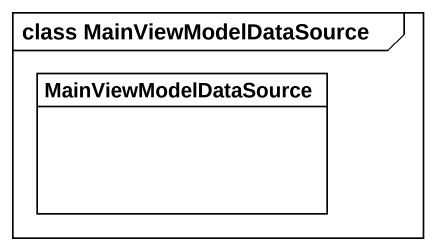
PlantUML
@startuml
mainframe class MainViewModelDataSource
hide circle
hide empty members
class MainViewModelDataSource
@enduml
